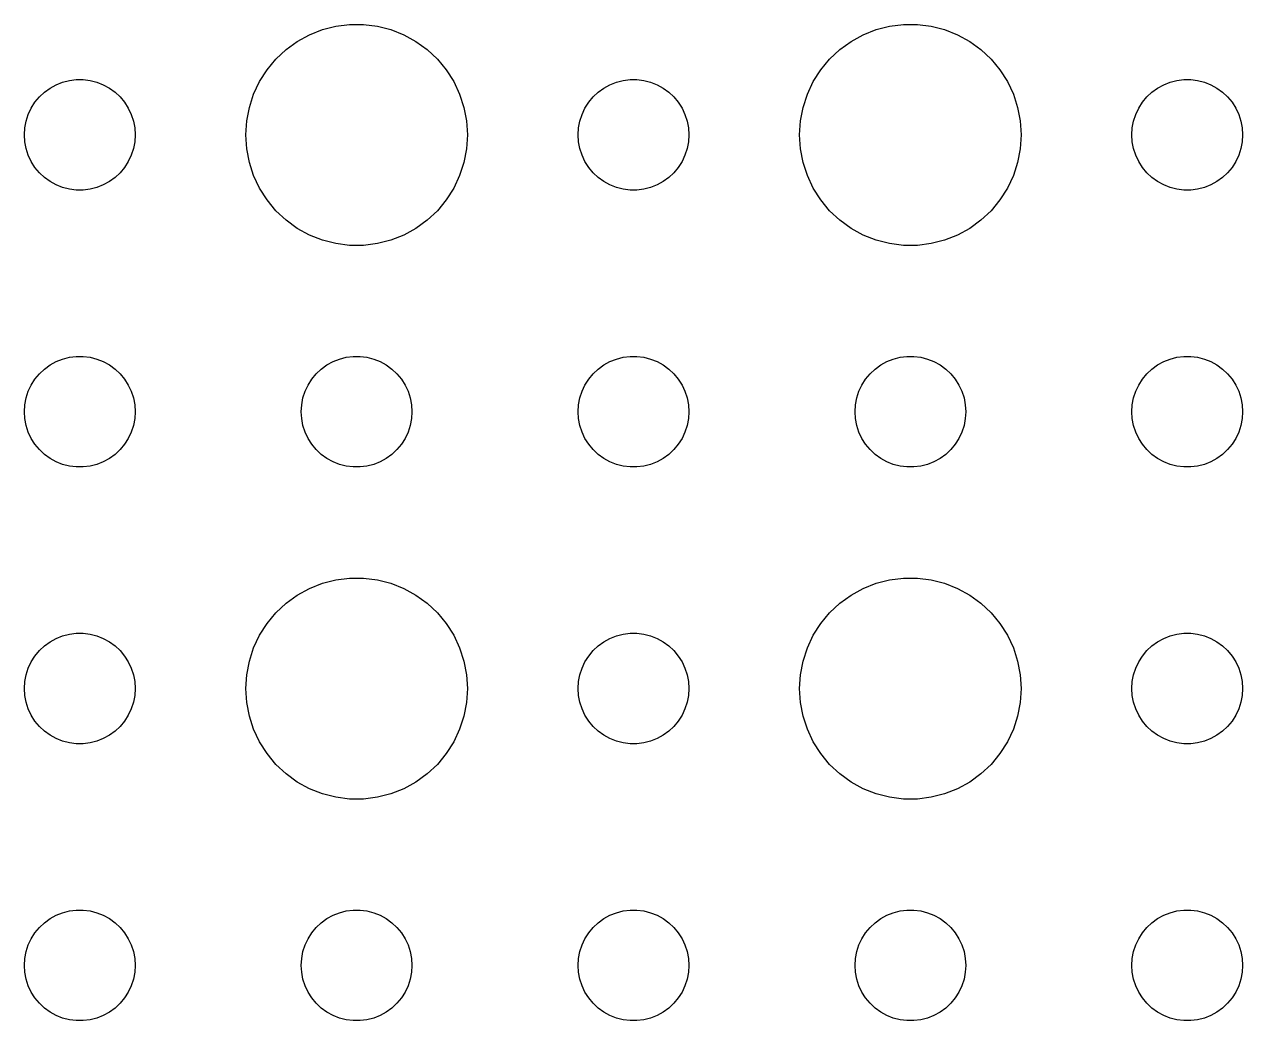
# Model space of a CAD drawing. Header units: metres. Extents: x -127 to 127, y -127 to 127.
# Drawn here: x 21 to 54, y -99 to -72.01 of the extents above; entities that cross this region are included whole.
import ezdxf

# ---------------------------------------------------------------- set-up
doc = ezdxf.new("R2010")
doc.units = ezdxf.units.M

msp = doc.modelspace()

# ---------------------------------------------------------------- linework, layer by layer
for p, q in [((28.7227, -72.2855), (29.0729, -72.1468)), ((29.0729, -72.1468), (29.4379, -72.0531)), ((29.4379, -72.0531), (29.8116, -72.0059)), ((29.8116, -72.0059), (30.1884, -72.0059)), ((30.1884, -72.0059), (30.5621, -72.0531)), ((30.5621, -72.0531), (30.927, -72.1468)), ((30.927, -72.1468), (31.2773, -72.2855)), ((43.7227, -72.2855), (44.0729, -72.1468)), ((44.0729, -72.1468), (44.4379, -72.0531)), ((44.4379, -72.0531), (44.8116, -72.0059)), ((44.8116, -72.0059), (45.1884, -72.0059)), ((45.1884, -72.0059), (45.5621, -72.0531)), ((45.5621, -72.0531), (45.927, -72.1468)), ((45.927, -72.1468), (46.2773, -72.2855)), ((28.0877, -72.6885), (28.3925, -72.467)), ((28.3925, -72.467), (28.7227, -72.2855)), ((31.2773, -72.2855), (31.6075, -72.467)), ((31.6075, -72.467), (31.9123, -72.6885)), ((43.0877, -72.6885), (43.3925, -72.467)), ((43.3925, -72.467), (43.7227, -72.2855)), ((46.2773, -72.2855), (46.6075, -72.467)), ((46.6075, -72.467), (46.9123, -72.6885)), ((27.8131, -72.9464), (28.0877, -72.6885)), ((31.9123, -72.6885), (32.1869, -72.9464)), ((42.8131, -72.9464), (43.0877, -72.6885)), ((46.9123, -72.6885), (47.1869, -72.9464)), ((27.3711, -73.5547), (27.5729, -73.2366)), ((27.5729, -73.2366), (27.8131, -72.9464)), ((32.1869, -72.9464), (32.427, -73.2366)), ((32.427, -73.2366), (32.6289, -73.5547)), ((42.3711, -73.5547), (42.5729, -73.2366)), ((42.5729, -73.2366), (42.8131, -72.9464)), ((47.1869, -72.9464), (47.427, -73.2366)), ((47.427, -73.2366), (47.6289, -73.5547)), ((21.8613, -73.6428), (22.0365, -73.5734)), ((22.0365, -73.5734), (22.2189, -73.5266)), ((22.2189, -73.5266), (22.4058, -73.503)), ((22.4058, -73.503), (22.5942, -73.503)), ((22.5942, -73.503), (22.7811, -73.5266)), ((22.7811, -73.5266), (22.9635, -73.5734)), ((22.9635, -73.5734), (23.1387, -73.6428)), ((27.2107, -73.8956), (27.3711, -73.5547)), ((32.6289, -73.5547), (32.7893, -73.8956)), ((36.8613, -73.6428), (37.0365, -73.5734)), ((37.0365, -73.5734), (37.2189, -73.5266)), ((37.2189, -73.5266), (37.4058, -73.503)), ((37.4058, -73.503), (37.5942, -73.503)), ((37.5942, -73.503), (37.7811, -73.5266)), ((37.7811, -73.5266), (37.9635, -73.5734)), ((37.9635, -73.5734), (38.1387, -73.6428)), ((42.2107, -73.8956), (42.3711, -73.5547)), ((47.6289, -73.5547), (47.7893, -73.8956)), ((51.8613, -73.6428), (52.0365, -73.5734)), ((52.0365, -73.5734), (52.2189, -73.5266)), ((52.2189, -73.5266), (52.4058, -73.503)), ((52.4058, -73.503), (52.5942, -73.503)), ((52.5942, -73.503), (52.7811, -73.5266)), ((52.7811, -73.5266), (52.9635, -73.5734)), ((52.9635, -73.5734), (53.1387, -73.6428)), ((21.4065, -73.9732), (21.5439, -73.8442)), ((21.5439, -73.8442), (21.6963, -73.7335)), ((21.6963, -73.7335), (21.8613, -73.6428)), ((23.1387, -73.6428), (23.3037, -73.7335)), ((23.3037, -73.7335), (23.4561, -73.8442)), ((23.4561, -73.8442), (23.5934, -73.9732)), ((27.0942, -74.2539), (27.2107, -73.8956)), ((32.7893, -73.8956), (32.9057, -74.2539)), ((36.4065, -73.9732), (36.5439, -73.8442)), ((36.5439, -73.8442), (36.6963, -73.7335)), ((36.6963, -73.7335), (36.8613, -73.6428)), ((38.1387, -73.6428), (38.3037, -73.7335)), ((38.3037, -73.7335), (38.4561, -73.8442)), ((38.4561, -73.8442), (38.5934, -73.9732)), ((42.0942, -74.2539), (42.2107, -73.8956)), ((47.7893, -73.8956), (47.9057, -74.2539)), ((51.4065, -73.9732), (51.5439, -73.8442)), ((51.5439, -73.8442), (51.6963, -73.7335)), ((51.6963, -73.7335), (51.8613, -73.6428)), ((53.1387, -73.6428), (53.3037, -73.7335)), ((53.3037, -73.7335), (53.4561, -73.8442)), ((53.4561, -73.8442), (53.5934, -73.9732)), ((21.1855, -74.2774), (21.2865, -74.1183)), ((21.2865, -74.1183), (21.4065, -73.9732)), ((23.5934, -73.9732), (23.7135, -74.1183)), ((23.7135, -74.1183), (23.8145, -74.2774)), ((36.1855, -74.2774), (36.2865, -74.1183)), ((36.2865, -74.1183), (36.4065, -73.9732)), ((38.5934, -73.9732), (38.7135, -74.1183)), ((38.7135, -74.1183), (38.8145, -74.2774)), ((51.1855, -74.2774), (51.2865, -74.1183)), ((51.2865, -74.1183), (51.4065, -73.9732)), ((53.5934, -73.9732), (53.7135, -74.1183)), ((53.7135, -74.1183), (53.8145, -74.2774)), ((21.0471, -74.627), (21.1053, -74.4478)), ((21.1053, -74.4478), (21.1855, -74.2774)), ((23.8145, -74.2774), (23.8947, -74.4478)), ((23.8947, -74.4478), (23.9529, -74.627)), ((27.0237, -74.624), (27.0942, -74.2539)), ((32.9057, -74.2539), (32.9763, -74.624)), ((36.0471, -74.627), (36.1053, -74.4478)), ((36.1053, -74.4478), (36.1855, -74.2774)), ((38.8145, -74.2774), (38.8947, -74.4478)), ((38.8947, -74.4478), (38.9529, -74.627)), ((42.0237, -74.624), (42.0942, -74.2539)), ((47.9057, -74.2539), (47.9763, -74.624)), ((51.0471, -74.627), (51.1053, -74.4478)), ((51.1053, -74.4478), (51.1855, -74.2774)), ((53.8145, -74.2774), (53.8947, -74.4478)), ((53.8947, -74.4478), (53.9529, -74.627)), ((21, -75), (21.0118, -74.812)), ((21.0118, -74.812), (21.0471, -74.627)), ((23.9529, -74.627), (23.9882, -74.812)), ((23.9882, -74.812), (24, -75)), ((27, -75), (27.0237, -74.624)), ((32.9763, -74.624), (33, -75)), ((36, -75), (36.0118, -74.812)), ((36.0118, -74.812), (36.0471, -74.627)), ((38.9529, -74.627), (38.9882, -74.812)), ((38.9882, -74.812), (39, -75)), ((42, -75), (42.0237, -74.624)), ((47.9763, -74.624), (48, -75)), ((51, -75), (51.0118, -74.812)), ((51.0118, -74.812), (51.0471, -74.627)), ((53.9529, -74.627), (53.9882, -74.812)), ((53.9882, -74.812), (54, -75)), ((21.0118, -75.188), (21, -75)), ((21.0471, -75.373), (21.0118, -75.188)), ((23.9882, -75.188), (23.9529, -75.373)), ((24, -75), (23.9882, -75.188)), ((27.0237, -75.376), (27, -75)), ((33, -75), (32.9763, -75.376)), ((36.0118, -75.188), (36, -75)), ((36.0471, -75.373), (36.0118, -75.188)), ((38.9882, -75.188), (38.9529, -75.373)), ((39, -75), (38.9882, -75.188)), ((42.0237, -75.376), (42, -75)), ((48, -75), (47.9763, -75.376)), ((51.0118, -75.188), (51, -75)), ((51.0471, -75.373), (51.0118, -75.188)), ((53.9882, -75.188), (53.9529, -75.373)), ((54, -75), (53.9882, -75.188)), ((21.1053, -75.5522), (21.0471, -75.373)), ((21.1855, -75.7226), (21.1053, -75.5522)), ((23.8947, -75.5522), (23.8145, -75.7226)), ((23.9529, -75.373), (23.8947, -75.5522)), ((27.0942, -75.7461), (27.0237, -75.376)), ((32.9763, -75.376), (32.9057, -75.7461)), ((36.1053, -75.5522), (36.0471, -75.373)), ((36.1855, -75.7226), (36.1053, -75.5522)), ((38.8947, -75.5522), (38.8145, -75.7226)), ((38.9529, -75.373), (38.8947, -75.5522)), ((42.0942, -75.7461), (42.0237, -75.376)), ((47.9763, -75.376), (47.9057, -75.7461)), ((51.1053, -75.5522), (51.0471, -75.373)), ((51.1855, -75.7226), (51.1053, -75.5522)), ((53.8947, -75.5522), (53.8145, -75.7226)), ((53.9529, -75.373), (53.8947, -75.5522)), ((21.2865, -75.8817), (21.1855, -75.7226)), ((21.4065, -76.0268), (21.2865, -75.8817)), ((23.7135, -75.8817), (23.5934, -76.0268)), ((23.8145, -75.7226), (23.7135, -75.8817)), ((27.2107, -76.1044), (27.0942, -75.7461)), ((32.9057, -75.7461), (32.7893, -76.1044)), ((36.2865, -75.8817), (36.1855, -75.7226)), ((36.4065, -76.0268), (36.2865, -75.8817)), ((38.7135, -75.8817), (38.5934, -76.0268)), ((38.8145, -75.7226), (38.7135, -75.8817)), ((42.2107, -76.1044), (42.0942, -75.7461)), ((47.9057, -75.7461), (47.7893, -76.1044)), ((51.2865, -75.8817), (51.1855, -75.7226)), ((51.4065, -76.0268), (51.2865, -75.8817)), ((53.7135, -75.8817), (53.5934, -76.0268)), ((53.8145, -75.7226), (53.7135, -75.8817)), ((21.5439, -76.1558), (21.4065, -76.0268)), ((21.6963, -76.2665), (21.5439, -76.1558)), ((23.4561, -76.1558), (23.3037, -76.2665)), ((23.5934, -76.0268), (23.4561, -76.1558)), ((27.3711, -76.4453), (27.2107, -76.1044)), ((32.7893, -76.1044), (32.6289, -76.4453)), ((36.5439, -76.1558), (36.4065, -76.0268)), ((36.6963, -76.2665), (36.5439, -76.1558)), ((38.4561, -76.1558), (38.3037, -76.2665)), ((38.5934, -76.0268), (38.4561, -76.1558)), ((42.3711, -76.4453), (42.2107, -76.1044)), ((47.7893, -76.1044), (47.6289, -76.4453)), ((51.5439, -76.1558), (51.4065, -76.0268)), ((51.6963, -76.2665), (51.5439, -76.1558)), ((53.4561, -76.1558), (53.3037, -76.2665)), ((53.5934, -76.0268), (53.4561, -76.1558)), ((21.8613, -76.3572), (21.6963, -76.2665)), ((22.0365, -76.4266), (21.8613, -76.3572)), ((22.2189, -76.4734), (22.0365, -76.4266)), ((22.4058, -76.497), (22.2189, -76.4734)), ((22.5942, -76.497), (22.4058, -76.497)), ((22.7811, -76.4734), (22.5942, -76.497)), ((22.9635, -76.4266), (22.7811, -76.4734)), ((23.1387, -76.3572), (22.9635, -76.4266)), ((23.3037, -76.2665), (23.1387, -76.3572)), ((27.5729, -76.7634), (27.3711, -76.4453)), ((32.6289, -76.4453), (32.427, -76.7634)), ((36.8613, -76.3572), (36.6963, -76.2665)), ((37.0365, -76.4266), (36.8613, -76.3572)), ((37.2189, -76.4734), (37.0365, -76.4266)), ((37.4058, -76.497), (37.2189, -76.4734)), ((37.5942, -76.497), (37.4058, -76.497)), ((37.7811, -76.4734), (37.5942, -76.497)), ((37.9635, -76.4266), (37.7811, -76.4734)), ((38.1387, -76.3572), (37.9635, -76.4266)), ((38.3037, -76.2665), (38.1387, -76.3572)), ((42.5729, -76.7634), (42.3711, -76.4453)), ((47.6289, -76.4453), (47.427, -76.7634)), ((51.8613, -76.3572), (51.6963, -76.2665)), ((52.0365, -76.4266), (51.8613, -76.3572)), ((52.2189, -76.4734), (52.0365, -76.4266)), ((52.4058, -76.497), (52.2189, -76.4734)), ((52.5942, -76.497), (52.4058, -76.497)), ((52.7811, -76.4734), (52.5942, -76.497)), ((52.9635, -76.4266), (52.7811, -76.4734)), ((53.1387, -76.3572), (52.9635, -76.4266)), ((53.3037, -76.2665), (53.1387, -76.3572)), ((27.8131, -77.0536), (27.5729, -76.7634)), ((32.427, -76.7634), (32.1869, -77.0536)), ((42.8131, -77.0536), (42.5729, -76.7634)), ((47.427, -76.7634), (47.1869, -77.0536)), ((28.0877, -77.3115), (27.8131, -77.0536)), ((32.1869, -77.0536), (31.9123, -77.3115)), ((43.0877, -77.3115), (42.8131, -77.0536)), ((47.1869, -77.0536), (46.9123, -77.3115)), ((28.3925, -77.533), (28.0877, -77.3115)), ((28.7227, -77.7145), (28.3925, -77.533)), ((31.6075, -77.533), (31.2773, -77.7145)), ((31.9123, -77.3115), (31.6075, -77.533)), ((43.3925, -77.533), (43.0877, -77.3115)), ((43.7227, -77.7145), (43.3925, -77.533)), ((46.6075, -77.533), (46.2773, -77.7145)), ((46.9123, -77.3115), (46.6075, -77.533)), ((29.0729, -77.8532), (28.7227, -77.7145)), ((29.4379, -77.9469), (29.0729, -77.8532)), ((30.927, -77.8532), (30.5621, -77.9469)), ((31.2773, -77.7145), (30.927, -77.8532)), ((44.0729, -77.8532), (43.7227, -77.7145)), ((44.4379, -77.9469), (44.0729, -77.8532)), ((45.927, -77.8532), (45.5621, -77.9469)), ((46.2773, -77.7145), (45.927, -77.8532)), ((29.8116, -77.9941), (29.4379, -77.9469)), ((30.1884, -77.9941), (29.8116, -77.9941)), ((30.5621, -77.9469), (30.1884, -77.9941)), ((44.8116, -77.9941), (44.4379, -77.9469)), ((45.1884, -77.9941), (44.8116, -77.9941)), ((45.5621, -77.9469), (45.1884, -77.9941)), ((21.6963, -81.2335), (21.8613, -81.1428)), ((21.8613, -81.1428), (22.0365, -81.0734)), ((22.0365, -81.0734), (22.2189, -81.0266)), ((22.2189, -81.0266), (22.4058, -81.003)), ((22.4058, -81.003), (22.5942, -81.003)), ((22.5942, -81.003), (22.7811, -81.0266)), ((22.7811, -81.0266), (22.9635, -81.0734)), ((22.9635, -81.0734), (23.1387, -81.1428)), ((23.1387, -81.1428), (23.3037, -81.2335)), ((29.1963, -81.2335), (29.3613, -81.1428)), ((29.3613, -81.1428), (29.5365, -81.0734)), ((29.5365, -81.0734), (29.7189, -81.0266)), ((29.7189, -81.0266), (29.9058, -81.003)), ((29.9058, -81.003), (30.0942, -81.003)), ((30.0942, -81.003), (30.2811, -81.0266)), ((30.2811, -81.0266), (30.4635, -81.0734)), ((30.4635, -81.0734), (30.6387, -81.1428)), ((30.6387, -81.1428), (30.8037, -81.2335)), ((36.6963, -81.2335), (36.8613, -81.1428)), ((36.8613, -81.1428), (37.0365, -81.0734)), ((37.0365, -81.0734), (37.2189, -81.0266)), ((37.2189, -81.0266), (37.4058, -81.003)), ((37.4058, -81.003), (37.5942, -81.003)), ((37.5942, -81.003), (37.7811, -81.0266)), ((37.7811, -81.0266), (37.9635, -81.0734)), ((37.9635, -81.0734), (38.1387, -81.1428)), ((38.1387, -81.1428), (38.3037, -81.2335)), ((44.1963, -81.2335), (44.3613, -81.1428)), ((44.3613, -81.1428), (44.5365, -81.0734)), ((44.5365, -81.0734), (44.7189, -81.0266)), ((44.7189, -81.0266), (44.9058, -81.003)), ((44.9058, -81.003), (45.0942, -81.003)), ((45.0942, -81.003), (45.2811, -81.0266)), ((45.2811, -81.0266), (45.4635, -81.0734)), ((45.4635, -81.0734), (45.6387, -81.1428)), ((45.6387, -81.1428), (45.8037, -81.2335)), ((51.6963, -81.2335), (51.8613, -81.1428)), ((51.8613, -81.1428), (52.0365, -81.0734)), ((52.0365, -81.0734), (52.2189, -81.0266)), ((52.2189, -81.0266), (52.4058, -81.003)), ((52.4058, -81.003), (52.5942, -81.003)), ((52.5942, -81.003), (52.7811, -81.0266)), ((52.7811, -81.0266), (52.9635, -81.0734)), ((52.9635, -81.0734), (53.1387, -81.1428)), ((53.1387, -81.1428), (53.3037, -81.2335)), ((21.2865, -81.6183), (21.4065, -81.4732)), ((21.4065, -81.4732), (21.5439, -81.3442)), ((21.5439, -81.3442), (21.6963, -81.2335)), ((23.3037, -81.2335), (23.4561, -81.3442)), ((23.4561, -81.3442), (23.5934, -81.4732)), ((23.5934, -81.4732), (23.7135, -81.6183)), ((28.7865, -81.6183), (28.9065, -81.4732)), ((28.9065, -81.4732), (29.0439, -81.3442)), ((29.0439, -81.3442), (29.1963, -81.2335)), ((30.8037, -81.2335), (30.9561, -81.3442)), ((30.9561, -81.3442), (31.0934, -81.4732)), ((31.0934, -81.4732), (31.2135, -81.6183)), ((36.2865, -81.6183), (36.4065, -81.4732)), ((36.4065, -81.4732), (36.5439, -81.3442)), ((36.5439, -81.3442), (36.6963, -81.2335)), ((38.3037, -81.2335), (38.4561, -81.3442)), ((38.4561, -81.3442), (38.5934, -81.4732)), ((38.5934, -81.4732), (38.7135, -81.6183)), ((43.7865, -81.6183), (43.9065, -81.4732)), ((43.9065, -81.4732), (44.0439, -81.3442)), ((44.0439, -81.3442), (44.1963, -81.2335)), ((45.8037, -81.2335), (45.9561, -81.3442)), ((45.9561, -81.3442), (46.0934, -81.4732)), ((46.0934, -81.4732), (46.2135, -81.6183)), ((51.2865, -81.6183), (51.4065, -81.4732)), ((51.4065, -81.4732), (51.5439, -81.3442)), ((51.5439, -81.3442), (51.6963, -81.2335)), ((53.3037, -81.2335), (53.4561, -81.3442)), ((53.4561, -81.3442), (53.5934, -81.4732)), ((53.5934, -81.4732), (53.7135, -81.6183)), ((21.1053, -81.9478), (21.1855, -81.7774)), ((21.1855, -81.7774), (21.2865, -81.6183)), ((23.7135, -81.6183), (23.8145, -81.7774)), ((23.8145, -81.7774), (23.8947, -81.9478)), ((28.6053, -81.9478), (28.6855, -81.7774)), ((28.6855, -81.7774), (28.7865, -81.6183)), ((31.2135, -81.6183), (31.3145, -81.7774)), ((31.3145, -81.7774), (31.3947, -81.9478)), ((36.1053, -81.9478), (36.1855, -81.7774)), ((36.1855, -81.7774), (36.2865, -81.6183)), ((38.7135, -81.6183), (38.8145, -81.7774)), ((38.8145, -81.7774), (38.8947, -81.9478)), ((43.6053, -81.9478), (43.6855, -81.7774)), ((43.6855, -81.7774), (43.7865, -81.6183)), ((46.2135, -81.6183), (46.3145, -81.7774)), ((46.3145, -81.7774), (46.3947, -81.9478)), ((51.1053, -81.9478), (51.1855, -81.7774)), ((51.1855, -81.7774), (51.2865, -81.6183)), ((53.7135, -81.6183), (53.8145, -81.7774)), ((53.8145, -81.7774), (53.8947, -81.9478)), ((21.0118, -82.312), (21.0471, -82.127)), ((21.0471, -82.127), (21.1053, -81.9478)), ((23.8947, -81.9478), (23.9529, -82.127)), ((23.9529, -82.127), (23.9882, -82.312)), ((28.5118, -82.312), (28.5471, -82.127)), ((28.5471, -82.127), (28.6053, -81.9478)), ((31.3947, -81.9478), (31.4529, -82.127)), ((31.4529, -82.127), (31.4882, -82.312)), ((36.0118, -82.312), (36.0471, -82.127)), ((36.0471, -82.127), (36.1053, -81.9478)), ((38.8947, -81.9478), (38.9529, -82.127)), ((38.9529, -82.127), (38.9882, -82.312)), ((43.5118, -82.312), (43.5471, -82.127)), ((43.5471, -82.127), (43.6053, -81.9478)), ((46.3947, -81.9478), (46.4529, -82.127)), ((46.4529, -82.127), (46.4882, -82.312)), ((51.0118, -82.312), (51.0471, -82.127)), ((51.0471, -82.127), (51.1053, -81.9478)), ((53.8947, -81.9478), (53.9529, -82.127)), ((53.9529, -82.127), (53.9882, -82.312)), ((21, -82.5), (21.0118, -82.312)), ((21.0118, -82.688), (21, -82.5)), ((23.9882, -82.312), (24, -82.5)), ((24, -82.5), (23.9882, -82.688)), ((28.5, -82.5), (28.5118, -82.312)), ((28.5118, -82.688), (28.5, -82.5)), ((31.4882, -82.312), (31.5, -82.5)), ((31.5, -82.5), (31.4882, -82.688)), ((36, -82.5), (36.0118, -82.312)), ((36.0118, -82.688), (36, -82.5)), ((38.9882, -82.312), (39, -82.5)), ((39, -82.5), (38.9882, -82.688)), ((43.5, -82.5), (43.5118, -82.312)), ((43.5118, -82.688), (43.5, -82.5)), ((46.4882, -82.312), (46.5, -82.5)), ((46.5, -82.5), (46.4882, -82.688)), ((51, -82.5), (51.0118, -82.312)), ((51.0118, -82.688), (51, -82.5)), ((53.9882, -82.312), (54, -82.5)), ((54, -82.5), (53.9882, -82.688)), ((21.0471, -82.873), (21.0118, -82.688)), ((23.9882, -82.688), (23.9529, -82.873)), ((28.5471, -82.873), (28.5118, -82.688)), ((31.4882, -82.688), (31.4529, -82.873)), ((36.0471, -82.873), (36.0118, -82.688)), ((38.9882, -82.688), (38.9529, -82.873)), ((43.5471, -82.873), (43.5118, -82.688)), ((46.4882, -82.688), (46.4529, -82.873)), ((51.0471, -82.873), (51.0118, -82.688)), ((53.9882, -82.688), (53.9529, -82.873)), ((21.1053, -83.0522), (21.0471, -82.873)), ((21.1855, -83.2226), (21.1053, -83.0522)), ((23.8947, -83.0522), (23.8145, -83.2226)), ((23.9529, -82.873), (23.8947, -83.0522)), ((28.6053, -83.0522), (28.5471, -82.873)), ((28.6855, -83.2226), (28.6053, -83.0522)), ((31.3947, -83.0522), (31.3145, -83.2226)), ((31.4529, -82.873), (31.3947, -83.0522)), ((36.1053, -83.0522), (36.0471, -82.873)), ((36.1855, -83.2226), (36.1053, -83.0522)), ((38.8947, -83.0522), (38.8145, -83.2226)), ((38.9529, -82.873), (38.8947, -83.0522)), ((43.6053, -83.0522), (43.5471, -82.873)), ((43.6855, -83.2226), (43.6053, -83.0522)), ((46.3947, -83.0522), (46.3145, -83.2226)), ((46.4529, -82.873), (46.3947, -83.0522)), ((51.1053, -83.0522), (51.0471, -82.873)), ((51.1855, -83.2226), (51.1053, -83.0522)), ((53.8947, -83.0522), (53.8145, -83.2226)), ((53.9529, -82.873), (53.8947, -83.0522)), ((21.2865, -83.3817), (21.1855, -83.2226)), ((21.4065, -83.5268), (21.2865, -83.3817)), ((23.7135, -83.3817), (23.5934, -83.5268)), ((23.8145, -83.2226), (23.7135, -83.3817)), ((28.7865, -83.3817), (28.6855, -83.2226)), ((28.9065, -83.5268), (28.7865, -83.3817)), ((31.2135, -83.3817), (31.0934, -83.5268)), ((31.3145, -83.2226), (31.2135, -83.3817)), ((36.2865, -83.3817), (36.1855, -83.2226)), ((36.4065, -83.5268), (36.2865, -83.3817)), ((38.7135, -83.3817), (38.5934, -83.5268)), ((38.8145, -83.2226), (38.7135, -83.3817)), ((43.7865, -83.3817), (43.6855, -83.2226)), ((43.9065, -83.5268), (43.7865, -83.3817)), ((46.2135, -83.3817), (46.0934, -83.5268)), ((46.3145, -83.2226), (46.2135, -83.3817)), ((51.2865, -83.3817), (51.1855, -83.2226)), ((51.4065, -83.5268), (51.2865, -83.3817)), ((53.7135, -83.3817), (53.5934, -83.5268)), ((53.8145, -83.2226), (53.7135, -83.3817)), ((21.5439, -83.6558), (21.4065, -83.5268)), ((21.6963, -83.7665), (21.5439, -83.6558)), ((21.8613, -83.8572), (21.6963, -83.7665)), ((23.3037, -83.7665), (23.1387, -83.8572)), ((23.4561, -83.6558), (23.3037, -83.7665)), ((23.5934, -83.5268), (23.4561, -83.6558)), ((29.0439, -83.6558), (28.9065, -83.5268)), ((29.1963, -83.7665), (29.0439, -83.6558)), ((29.3613, -83.8572), (29.1963, -83.7665)), ((30.8037, -83.7665), (30.6387, -83.8572)), ((30.9561, -83.6558), (30.8037, -83.7665)), ((31.0934, -83.5268), (30.9561, -83.6558)), ((36.5439, -83.6558), (36.4065, -83.5268)), ((36.6963, -83.7665), (36.5439, -83.6558)), ((36.8613, -83.8572), (36.6963, -83.7665)), ((38.3037, -83.7665), (38.1387, -83.8572)), ((38.4561, -83.6558), (38.3037, -83.7665)), ((38.5934, -83.5268), (38.4561, -83.6558)), ((44.0439, -83.6558), (43.9065, -83.5268)), ((44.1963, -83.7665), (44.0439, -83.6558)), ((44.3613, -83.8572), (44.1963, -83.7665)), ((45.8037, -83.7665), (45.6387, -83.8572)), ((45.9561, -83.6558), (45.8037, -83.7665)), ((46.0934, -83.5268), (45.9561, -83.6558)), ((51.5439, -83.6558), (51.4065, -83.5268)), ((51.6963, -83.7665), (51.5439, -83.6558)), ((51.8613, -83.8572), (51.6963, -83.7665)), ((53.3037, -83.7665), (53.1387, -83.8572)), ((53.4561, -83.6558), (53.3037, -83.7665)), ((53.5934, -83.5268), (53.4561, -83.6558)), ((22.0365, -83.9266), (21.8613, -83.8572)), ((22.2189, -83.9734), (22.0365, -83.9266)), ((22.4058, -83.997), (22.2189, -83.9734)), ((22.5942, -83.997), (22.4058, -83.997)), ((22.7811, -83.9734), (22.5942, -83.997)), ((22.9635, -83.9266), (22.7811, -83.9734)), ((23.1387, -83.8572), (22.9635, -83.9266)), ((29.5365, -83.9266), (29.3613, -83.8572)), ((29.7189, -83.9734), (29.5365, -83.9266)), ((29.9058, -83.997), (29.7189, -83.9734)), ((30.0942, -83.997), (29.9058, -83.997)), ((30.2811, -83.9734), (30.0942, -83.997)), ((30.4635, -83.9266), (30.2811, -83.9734)), ((30.6387, -83.8572), (30.4635, -83.9266)), ((37.0365, -83.9266), (36.8613, -83.8572)), ((37.2189, -83.9734), (37.0365, -83.9266)), ((37.4058, -83.997), (37.2189, -83.9734)), ((37.5942, -83.997), (37.4058, -83.997)), ((37.7811, -83.9734), (37.5942, -83.997)), ((37.9635, -83.9266), (37.7811, -83.9734)), ((38.1387, -83.8572), (37.9635, -83.9266)), ((44.5365, -83.9266), (44.3613, -83.8572)), ((44.7189, -83.9734), (44.5365, -83.9266)), ((44.9058, -83.997), (44.7189, -83.9734)), ((45.0942, -83.997), (44.9058, -83.997)), ((45.2811, -83.9734), (45.0942, -83.997)), ((45.4635, -83.9266), (45.2811, -83.9734)), ((45.6387, -83.8572), (45.4635, -83.9266)), ((52.0365, -83.9266), (51.8613, -83.8572)), ((52.2189, -83.9734), (52.0365, -83.9266)), ((52.4058, -83.997), (52.2189, -83.9734)), ((52.5942, -83.997), (52.4058, -83.997)), ((52.7811, -83.9734), (52.5942, -83.997)), ((52.9635, -83.9266), (52.7811, -83.9734)), ((53.1387, -83.8572), (52.9635, -83.9266)), ((29.0729, -87.1468), (29.4379, -87.0531)), ((29.4379, -87.0531), (29.8116, -87.0059)), ((29.8116, -87.0059), (30.1884, -87.0059)), ((30.1884, -87.0059), (30.5621, -87.0531)), ((30.5621, -87.0531), (30.927, -87.1468)), ((44.0729, -87.1468), (44.4379, -87.0531)), ((44.4379, -87.0531), (44.8116, -87.0059)), ((44.8116, -87.0059), (45.1884, -87.0059)), ((45.1884, -87.0059), (45.5621, -87.0531)), ((45.5621, -87.0531), (45.927, -87.1468)), ((28.3925, -87.467), (28.7227, -87.2855)), ((28.7227, -87.2855), (29.0729, -87.1468)), ((30.927, -87.1468), (31.2773, -87.2855)), ((31.2773, -87.2855), (31.6075, -87.467)), ((43.3925, -87.467), (43.7227, -87.2855)), ((43.7227, -87.2855), (44.0729, -87.1468)), ((45.927, -87.1468), (46.2773, -87.2855)), ((46.2773, -87.2855), (46.6075, -87.467)), ((27.8131, -87.9464), (28.0877, -87.6885)), ((28.0877, -87.6885), (28.3925, -87.467)), ((31.6075, -87.467), (31.9123, -87.6885)), ((31.9123, -87.6885), (32.1869, -87.9464)), ((42.8131, -87.9464), (43.0877, -87.6885)), ((43.0877, -87.6885), (43.3925, -87.467)), ((46.6075, -87.467), (46.9123, -87.6885)), ((46.9123, -87.6885), (47.1869, -87.9464)), ((27.5729, -88.2366), (27.8131, -87.9464)), ((32.1869, -87.9464), (32.427, -88.2366)), ((42.5729, -88.2366), (42.8131, -87.9464)), ((47.1869, -87.9464), (47.427, -88.2366)), ((27.3711, -88.5547), (27.5729, -88.2366)), ((32.427, -88.2366), (32.6289, -88.5547)), ((42.3711, -88.5547), (42.5729, -88.2366)), ((47.427, -88.2366), (47.6289, -88.5547)), ((21.5439, -88.8442), (21.6963, -88.7335)), ((21.6963, -88.7335), (21.8613, -88.6428)), ((21.8613, -88.6428), (22.0365, -88.5734)), ((22.0365, -88.5734), (22.2189, -88.5266)), ((22.2189, -88.5266), (22.4058, -88.503)), ((22.4058, -88.503), (22.5942, -88.503)), ((22.5942, -88.503), (22.7811, -88.5266)), ((22.7811, -88.5266), (22.9635, -88.5734)), ((22.9635, -88.5734), (23.1387, -88.6428)), ((23.1387, -88.6428), (23.3037, -88.7335)), ((23.3037, -88.7335), (23.4561, -88.8442)), ((27.2107, -88.8956), (27.3711, -88.5547)), ((32.6289, -88.5547), (32.7893, -88.8956)), ((36.5439, -88.8442), (36.6963, -88.7335)), ((36.6963, -88.7335), (36.8613, -88.6428)), ((36.8613, -88.6428), (37.0365, -88.5734)), ((37.0365, -88.5734), (37.2189, -88.5266)), ((37.2189, -88.5266), (37.4058, -88.503)), ((37.4058, -88.503), (37.5942, -88.503)), ((37.5942, -88.503), (37.7811, -88.5266)), ((37.7811, -88.5266), (37.9635, -88.5734)), ((37.9635, -88.5734), (38.1387, -88.6428)), ((38.1387, -88.6428), (38.3037, -88.7335)), ((38.3037, -88.7335), (38.4561, -88.8442)), ((42.2107, -88.8956), (42.3711, -88.5547)), ((47.6289, -88.5547), (47.7893, -88.8956)), ((51.5439, -88.8442), (51.6963, -88.7335)), ((51.6963, -88.7335), (51.8613, -88.6428)), ((51.8613, -88.6428), (52.0365, -88.5734)), ((52.0365, -88.5734), (52.2189, -88.5266)), ((52.2189, -88.5266), (52.4058, -88.503)), ((52.4058, -88.503), (52.5942, -88.503)), ((52.5942, -88.503), (52.7811, -88.5266)), ((52.7811, -88.5266), (52.9635, -88.5734)), ((52.9635, -88.5734), (53.1387, -88.6428)), ((53.1387, -88.6428), (53.3037, -88.7335)), ((53.3037, -88.7335), (53.4561, -88.8442)), ((21.2865, -89.1183), (21.4065, -88.9732)), ((21.4065, -88.9732), (21.5439, -88.8442)), ((23.4561, -88.8442), (23.5934, -88.9732)), ((23.5934, -88.9732), (23.7135, -89.1183)), ((27.0942, -89.2539), (27.2107, -88.8956)), ((32.7893, -88.8956), (32.9057, -89.2539)), ((36.2865, -89.1183), (36.4065, -88.9732)), ((36.4065, -88.9732), (36.5439, -88.8442)), ((38.4561, -88.8442), (38.5934, -88.9732)), ((38.5934, -88.9732), (38.7135, -89.1183)), ((42.0942, -89.2539), (42.2107, -88.8956)), ((47.7893, -88.8956), (47.9057, -89.2539)), ((51.2865, -89.1183), (51.4065, -88.9732)), ((51.4065, -88.9732), (51.5439, -88.8442)), ((53.4561, -88.8442), (53.5934, -88.9732)), ((53.5934, -88.9732), (53.7135, -89.1183)), ((21.1053, -89.4478), (21.1855, -89.2774)), ((21.1855, -89.2774), (21.2865, -89.1183)), ((23.7135, -89.1183), (23.8145, -89.2774)), ((23.8145, -89.2774), (23.8947, -89.4478)), ((27.0237, -89.624), (27.0942, -89.2539)), ((32.9057, -89.2539), (32.9763, -89.624)), ((36.1053, -89.4478), (36.1855, -89.2774)), ((36.1855, -89.2774), (36.2865, -89.1183)), ((38.7135, -89.1183), (38.8145, -89.2774)), ((38.8145, -89.2774), (38.8947, -89.4478)), ((42.0237, -89.624), (42.0942, -89.2539)), ((47.9057, -89.2539), (47.9763, -89.624)), ((51.1053, -89.4478), (51.1855, -89.2774)), ((51.1855, -89.2774), (51.2865, -89.1183)), ((53.7135, -89.1183), (53.8145, -89.2774)), ((53.8145, -89.2774), (53.8947, -89.4478)), ((21.0118, -89.812), (21.0471, -89.627)), ((21.0471, -89.627), (21.1053, -89.4478)), ((23.8947, -89.4478), (23.9529, -89.627)), ((23.9529, -89.627), (23.9882, -89.812)), ((27, -90), (27.0237, -89.624)), ((32.9763, -89.624), (33, -90)), ((36.0118, -89.812), (36.0471, -89.627)), ((36.0471, -89.627), (36.1053, -89.4478)), ((38.8947, -89.4478), (38.9529, -89.627)), ((38.9529, -89.627), (38.9882, -89.812)), ((42, -90), (42.0237, -89.624)), ((47.9763, -89.624), (48, -90)), ((51.0118, -89.812), (51.0471, -89.627)), ((51.0471, -89.627), (51.1053, -89.4478)), ((53.8947, -89.4478), (53.9529, -89.627)), ((53.9529, -89.627), (53.9882, -89.812)), ((21, -90), (21.0118, -89.812)), ((21.0118, -90.188), (21, -90)), ((23.9882, -89.812), (24, -90)), ((24, -90), (23.9882, -90.188)), ((27.0237, -90.376), (27, -90)), ((33, -90), (32.9763, -90.376)), ((36, -90), (36.0118, -89.812)), ((36.0118, -90.188), (36, -90)), ((38.9882, -89.812), (39, -90)), ((39, -90), (38.9882, -90.188)), ((42.0237, -90.376), (42, -90)), ((48, -90), (47.9763, -90.376)), ((51, -90), (51.0118, -89.812)), ((51.0118, -90.188), (51, -90)), ((53.9882, -89.812), (54, -90)), ((54, -90), (53.9882, -90.188)), ((21.0471, -90.373), (21.0118, -90.188)), ((21.1053, -90.5522), (21.0471, -90.373)), ((23.9529, -90.373), (23.8947, -90.5522)), ((23.9882, -90.188), (23.9529, -90.373)), ((27.0942, -90.7461), (27.0237, -90.376)), ((32.9763, -90.376), (32.9057, -90.7461)), ((36.0471, -90.373), (36.0118, -90.188)), ((36.1053, -90.5522), (36.0471, -90.373)), ((38.9529, -90.373), (38.8947, -90.5522)), ((38.9882, -90.188), (38.9529, -90.373)), ((42.0942, -90.7461), (42.0237, -90.376)), ((47.9763, -90.376), (47.9057, -90.7461)), ((51.0471, -90.373), (51.0118, -90.188)), ((51.1053, -90.5522), (51.0471, -90.373)), ((53.9529, -90.373), (53.8947, -90.5522)), ((53.9882, -90.188), (53.9529, -90.373)), ((21.1855, -90.7226), (21.1053, -90.5522)), ((21.2865, -90.8817), (21.1855, -90.7226)), ((23.8145, -90.7226), (23.7135, -90.8817)), ((23.8947, -90.5522), (23.8145, -90.7226)), ((27.2107, -91.1044), (27.0942, -90.7461)), ((32.9057, -90.7461), (32.7893, -91.1044)), ((36.1855, -90.7226), (36.1053, -90.5522)), ((36.2865, -90.8817), (36.1855, -90.7226)), ((38.8145, -90.7226), (38.7135, -90.8817)), ((38.8947, -90.5522), (38.8145, -90.7226)), ((42.2107, -91.1044), (42.0942, -90.7461)), ((47.9057, -90.7461), (47.7893, -91.1044)), ((51.1855, -90.7226), (51.1053, -90.5522)), ((51.2865, -90.8817), (51.1855, -90.7226)), ((53.8145, -90.7226), (53.7135, -90.8817)), ((53.8947, -90.5522), (53.8145, -90.7226)), ((21.4065, -91.0268), (21.2865, -90.8817)), ((21.5439, -91.1558), (21.4065, -91.0268)), ((23.5934, -91.0268), (23.4561, -91.1558)), ((23.7135, -90.8817), (23.5934, -91.0268)), ((36.4065, -91.0268), (36.2865, -90.8817)), ((36.5439, -91.1558), (36.4065, -91.0268)), ((38.5934, -91.0268), (38.4561, -91.1558)), ((38.7135, -90.8817), (38.5934, -91.0268)), ((51.4065, -91.0268), (51.2865, -90.8817)), ((51.5439, -91.1558), (51.4065, -91.0268)), ((53.5934, -91.0268), (53.4561, -91.1558)), ((53.7135, -90.8817), (53.5934, -91.0268)), ((21.6963, -91.2665), (21.5439, -91.1558)), ((21.8613, -91.3572), (21.6963, -91.2665)), ((22.0365, -91.4266), (21.8613, -91.3572)), ((23.1387, -91.3572), (22.9635, -91.4266)), ((23.3037, -91.2665), (23.1387, -91.3572)), ((23.4561, -91.1558), (23.3037, -91.2665)), ((27.3711, -91.4453), (27.2107, -91.1044)), ((32.7893, -91.1044), (32.6289, -91.4453)), ((36.6963, -91.2665), (36.5439, -91.1558)), ((36.8613, -91.3572), (36.6963, -91.2665)), ((37.0365, -91.4266), (36.8613, -91.3572)), ((38.1387, -91.3572), (37.9635, -91.4266)), ((38.3037, -91.2665), (38.1387, -91.3572)), ((38.4561, -91.1558), (38.3037, -91.2665)), ((42.3711, -91.4453), (42.2107, -91.1044)), ((47.7893, -91.1044), (47.6289, -91.4453)), ((51.6963, -91.2665), (51.5439, -91.1558)), ((51.8613, -91.3572), (51.6963, -91.2665)), ((52.0365, -91.4266), (51.8613, -91.3572)), ((53.1387, -91.3572), (52.9635, -91.4266)), ((53.3037, -91.2665), (53.1387, -91.3572)), ((53.4561, -91.1558), (53.3037, -91.2665)), ((22.2189, -91.4734), (22.0365, -91.4266)), ((22.4058, -91.497), (22.2189, -91.4734)), ((22.5942, -91.497), (22.4058, -91.497)), ((22.7811, -91.4734), (22.5942, -91.497)), ((22.9635, -91.4266), (22.7811, -91.4734)), ((27.5729, -91.7634), (27.3711, -91.4453)), ((32.6289, -91.4453), (32.427, -91.7634)), ((37.2189, -91.4734), (37.0365, -91.4266)), ((37.4058, -91.497), (37.2189, -91.4734)), ((37.5942, -91.497), (37.4058, -91.497)), ((37.7811, -91.4734), (37.5942, -91.497)), ((37.9635, -91.4266), (37.7811, -91.4734)), ((42.5729, -91.7634), (42.3711, -91.4453)), ((47.6289, -91.4453), (47.427, -91.7634)), ((52.2189, -91.4734), (52.0365, -91.4266)), ((52.4058, -91.497), (52.2189, -91.4734)), ((52.5942, -91.497), (52.4058, -91.497)), ((52.7811, -91.4734), (52.5942, -91.497)), ((52.9635, -91.4266), (52.7811, -91.4734)), ((27.8131, -92.0536), (27.5729, -91.7634)), ((28.0877, -92.3115), (27.8131, -92.0536)), ((32.1869, -92.0536), (31.9123, -92.3115)), ((32.427, -91.7634), (32.1869, -92.0536)), ((42.8131, -92.0536), (42.5729, -91.7634)), ((43.0877, -92.3115), (42.8131, -92.0536)), ((47.1869, -92.0536), (46.9123, -92.3115)), ((47.427, -91.7634), (47.1869, -92.0536)), ((28.3925, -92.533), (28.0877, -92.3115)), ((31.9123, -92.3115), (31.6075, -92.533)), ((43.3925, -92.533), (43.0877, -92.3115)), ((46.9123, -92.3115), (46.6075, -92.533)), ((28.7227, -92.7145), (28.3925, -92.533)), ((29.0729, -92.8532), (28.7227, -92.7145)), ((31.2773, -92.7145), (30.927, -92.8532)), ((31.6075, -92.533), (31.2773, -92.7145)), ((43.7227, -92.7145), (43.3925, -92.533)), ((44.0729, -92.8532), (43.7227, -92.7145)), ((46.2773, -92.7145), (45.927, -92.8532)), ((46.6075, -92.533), (46.2773, -92.7145)), ((29.4379, -92.9469), (29.0729, -92.8532)), ((29.8116, -92.9941), (29.4379, -92.9469)), ((30.1884, -92.9941), (29.8116, -92.9941)), ((30.5621, -92.9469), (30.1884, -92.9941)), ((30.927, -92.8532), (30.5621, -92.9469)), ((44.4379, -92.9469), (44.0729, -92.8532)), ((44.8116, -92.9941), (44.4379, -92.9469)), ((45.1884, -92.9941), (44.8116, -92.9941)), ((45.5621, -92.9469), (45.1884, -92.9941)), ((45.927, -92.8532), (45.5621, -92.9469)), ((22.0365, -96.0734), (22.2189, -96.0266)), ((22.2189, -96.0266), (22.4058, -96.003)), ((22.4058, -96.003), (22.5942, -96.003)), ((22.5942, -96.003), (22.7811, -96.0266)), ((22.7811, -96.0266), (22.9635, -96.0734)), ((29.5365, -96.0734), (29.7189, -96.0266)), ((29.7189, -96.0266), (29.9058, -96.003)), ((29.9058, -96.003), (30.0942, -96.003)), ((30.0942, -96.003), (30.2811, -96.0266)), ((30.2811, -96.0266), (30.4635, -96.0734)), ((37.0365, -96.0734), (37.2189, -96.0266)), ((37.2189, -96.0266), (37.4058, -96.003)), ((37.4058, -96.003), (37.5942, -96.003)), ((37.5942, -96.003), (37.7811, -96.0266)), ((37.7811, -96.0266), (37.9635, -96.0734)), ((44.5365, -96.0734), (44.7189, -96.0266)), ((44.7189, -96.0266), (44.9058, -96.003)), ((44.9058, -96.003), (45.0942, -96.003)), ((45.0942, -96.003), (45.2811, -96.0266)), ((45.2811, -96.0266), (45.4635, -96.0734)), ((52.0365, -96.0734), (52.2189, -96.0266)), ((52.2189, -96.0266), (52.4058, -96.003)), ((52.4058, -96.003), (52.5942, -96.003)), ((52.5942, -96.003), (52.7811, -96.0266)), ((52.7811, -96.0266), (52.9635, -96.0734)), ((21.4065, -96.4732), (21.5439, -96.3442)), ((21.5439, -96.3442), (21.6963, -96.2335)), ((21.6963, -96.2335), (21.8613, -96.1428)), ((21.8613, -96.1428), (22.0365, -96.0734)), ((22.9635, -96.0734), (23.1387, -96.1428)), ((23.1387, -96.1428), (23.3037, -96.2335)), ((23.3037, -96.2335), (23.4561, -96.3442)), ((23.4561, -96.3442), (23.5934, -96.4732)), ((28.9065, -96.4732), (29.0439, -96.3442)), ((29.0439, -96.3442), (29.1963, -96.2335)), ((29.1963, -96.2335), (29.3613, -96.1428)), ((29.3613, -96.1428), (29.5365, -96.0734)), ((30.4635, -96.0734), (30.6387, -96.1428)), ((30.6387, -96.1428), (30.8037, -96.2335)), ((30.8037, -96.2335), (30.9561, -96.3442)), ((30.9561, -96.3442), (31.0934, -96.4732)), ((36.4065, -96.4732), (36.5439, -96.3442)), ((36.5439, -96.3442), (36.6963, -96.2335)), ((36.6963, -96.2335), (36.8613, -96.1428)), ((36.8613, -96.1428), (37.0365, -96.0734)), ((37.9635, -96.0734), (38.1387, -96.1428)), ((38.1387, -96.1428), (38.3037, -96.2335)), ((38.3037, -96.2335), (38.4561, -96.3442)), ((38.4561, -96.3442), (38.5934, -96.4732)), ((43.9065, -96.4732), (44.0439, -96.3442)), ((44.0439, -96.3442), (44.1963, -96.2335)), ((44.1963, -96.2335), (44.3613, -96.1428)), ((44.3613, -96.1428), (44.5365, -96.0734)), ((45.4635, -96.0734), (45.6387, -96.1428)), ((45.6387, -96.1428), (45.8037, -96.2335)), ((45.8037, -96.2335), (45.9561, -96.3442)), ((45.9561, -96.3442), (46.0934, -96.4732)), ((51.4065, -96.4732), (51.5439, -96.3442)), ((51.5439, -96.3442), (51.6963, -96.2335)), ((51.6963, -96.2335), (51.8613, -96.1428)), ((51.8613, -96.1428), (52.0365, -96.0734)), ((52.9635, -96.0734), (53.1387, -96.1428)), ((53.1387, -96.1428), (53.3037, -96.2335)), ((53.3037, -96.2335), (53.4561, -96.3442)), ((53.4561, -96.3442), (53.5934, -96.4732)), ((21.1855, -96.7774), (21.2865, -96.6183)), ((21.2865, -96.6183), (21.4065, -96.4732)), ((23.5934, -96.4732), (23.7135, -96.6183)), ((23.7135, -96.6183), (23.8145, -96.7774)), ((28.6855, -96.7774), (28.7865, -96.6183)), ((28.7865, -96.6183), (28.9065, -96.4732)), ((31.0934, -96.4732), (31.2135, -96.6183)), ((31.2135, -96.6183), (31.3145, -96.7774)), ((36.1855, -96.7774), (36.2865, -96.6183)), ((36.2865, -96.6183), (36.4065, -96.4732)), ((38.5934, -96.4732), (38.7135, -96.6183)), ((38.7135, -96.6183), (38.8145, -96.7774)), ((43.6855, -96.7774), (43.7865, -96.6183)), ((43.7865, -96.6183), (43.9065, -96.4732)), ((46.0934, -96.4732), (46.2135, -96.6183)), ((46.2135, -96.6183), (46.3145, -96.7774)), ((51.1855, -96.7774), (51.2865, -96.6183)), ((51.2865, -96.6183), (51.4065, -96.4732)), ((53.5934, -96.4732), (53.7135, -96.6183)), ((53.7135, -96.6183), (53.8145, -96.7774)), ((21.0471, -97.127), (21.1053, -96.9478)), ((21.1053, -96.9478), (21.1855, -96.7774)), ((23.8145, -96.7774), (23.8947, -96.9478)), ((23.8947, -96.9478), (23.9529, -97.127)), ((28.5471, -97.127), (28.6053, -96.9478)), ((28.6053, -96.9478), (28.6855, -96.7774)), ((31.3145, -96.7774), (31.3947, -96.9478)), ((31.3947, -96.9478), (31.4529, -97.127)), ((36.0471, -97.127), (36.1053, -96.9478)), ((36.1053, -96.9478), (36.1855, -96.7774)), ((38.8145, -96.7774), (38.8947, -96.9478)), ((38.8947, -96.9478), (38.9529, -97.127)), ((43.5471, -97.127), (43.6053, -96.9478)), ((43.6053, -96.9478), (43.6855, -96.7774)), ((46.3145, -96.7774), (46.3947, -96.9478)), ((46.3947, -96.9478), (46.4529, -97.127)), ((51.0471, -97.127), (51.1053, -96.9478)), ((51.1053, -96.9478), (51.1855, -96.7774)), ((53.8145, -96.7774), (53.8947, -96.9478)), ((53.8947, -96.9478), (53.9529, -97.127)), ((21, -97.5), (21.0118, -97.312)), ((21.0118, -97.312), (21.0471, -97.127)), ((23.9529, -97.127), (23.9882, -97.312)), ((23.9882, -97.312), (24, -97.5)), ((28.5, -97.5), (28.5118, -97.312)), ((28.5118, -97.312), (28.5471, -97.127)), ((31.4529, -97.127), (31.4882, -97.312)), ((31.4882, -97.312), (31.5, -97.5)), ((36, -97.5), (36.0118, -97.312)), ((36.0118, -97.312), (36.0471, -97.127)), ((38.9529, -97.127), (38.9882, -97.312)), ((38.9882, -97.312), (39, -97.5)), ((43.5, -97.5), (43.5118, -97.312)), ((43.5118, -97.312), (43.5471, -97.127)), ((46.4529, -97.127), (46.4882, -97.312)), ((46.4882, -97.312), (46.5, -97.5)), ((51, -97.5), (51.0118, -97.312)), ((51.0118, -97.312), (51.0471, -97.127)), ((53.9529, -97.127), (53.9882, -97.312)), ((53.9882, -97.312), (54, -97.5)), ((21.0118, -97.688), (21, -97.5)), ((24, -97.5), (23.9882, -97.688)), ((28.5118, -97.688), (28.5, -97.5)), ((31.5, -97.5), (31.4882, -97.688)), ((36.0118, -97.688), (36, -97.5)), ((39, -97.5), (38.9882, -97.688)), ((43.5118, -97.688), (43.5, -97.5)), ((46.5, -97.5), (46.4882, -97.688)), ((51.0118, -97.688), (51, -97.5)), ((54, -97.5), (53.9882, -97.688)), ((21.0471, -97.873), (21.0118, -97.688)), ((21.1053, -98.0522), (21.0471, -97.873)), ((23.9529, -97.873), (23.8947, -98.0522)), ((23.9882, -97.688), (23.9529, -97.873)), ((28.5471, -97.873), (28.5118, -97.688)), ((28.6053, -98.0522), (28.5471, -97.873)), ((31.4529, -97.873), (31.3947, -98.0522)), ((31.4882, -97.688), (31.4529, -97.873)), ((36.0471, -97.873), (36.0118, -97.688)), ((36.1053, -98.0522), (36.0471, -97.873)), ((38.9529, -97.873), (38.8947, -98.0522)), ((38.9882, -97.688), (38.9529, -97.873)), ((43.5471, -97.873), (43.5118, -97.688)), ((43.6053, -98.0522), (43.5471, -97.873)), ((46.4529, -97.873), (46.3947, -98.0522)), ((46.4882, -97.688), (46.4529, -97.873)), ((51.0471, -97.873), (51.0118, -97.688)), ((51.1053, -98.0522), (51.0471, -97.873)), ((53.9529, -97.873), (53.8947, -98.0522)), ((53.9882, -97.688), (53.9529, -97.873)), ((21.1855, -98.2226), (21.1053, -98.0522)), ((21.2865, -98.3817), (21.1855, -98.2226)), ((23.8145, -98.2226), (23.7135, -98.3817)), ((23.8947, -98.0522), (23.8145, -98.2226)), ((28.6855, -98.2226), (28.6053, -98.0522)), ((28.7865, -98.3817), (28.6855, -98.2226)), ((31.3145, -98.2226), (31.2135, -98.3817)), ((31.3947, -98.0522), (31.3145, -98.2226)), ((36.1855, -98.2226), (36.1053, -98.0522)), ((36.2865, -98.3817), (36.1855, -98.2226)), ((38.8145, -98.2226), (38.7135, -98.3817)), ((38.8947, -98.0522), (38.8145, -98.2226)), ((43.6855, -98.2226), (43.6053, -98.0522)), ((43.7865, -98.3817), (43.6855, -98.2226)), ((46.3145, -98.2226), (46.2135, -98.3817)), ((46.3947, -98.0522), (46.3145, -98.2226)), ((51.1855, -98.2226), (51.1053, -98.0522)), ((51.2865, -98.3817), (51.1855, -98.2226)), ((53.8145, -98.2226), (53.7135, -98.3817)), ((53.8947, -98.0522), (53.8145, -98.2226)), ((21.4065, -98.5268), (21.2865, -98.3817)), ((21.5439, -98.6558), (21.4065, -98.5268)), ((21.6963, -98.7665), (21.5439, -98.6558)), ((23.4561, -98.6558), (23.3037, -98.7665)), ((23.5934, -98.5268), (23.4561, -98.6558)), ((23.7135, -98.3817), (23.5934, -98.5268)), ((28.9065, -98.5268), (28.7865, -98.3817)), ((29.0439, -98.6558), (28.9065, -98.5268)), ((29.1963, -98.7665), (29.0439, -98.6558)), ((30.9561, -98.6558), (30.8037, -98.7665)), ((31.0934, -98.5268), (30.9561, -98.6558)), ((31.2135, -98.3817), (31.0934, -98.5268)), ((36.4065, -98.5268), (36.2865, -98.3817)), ((36.5439, -98.6558), (36.4065, -98.5268)), ((36.6963, -98.7665), (36.5439, -98.6558)), ((38.4561, -98.6558), (38.3037, -98.7665)), ((38.5934, -98.5268), (38.4561, -98.6558)), ((38.7135, -98.3817), (38.5934, -98.5268)), ((43.9065, -98.5268), (43.7865, -98.3817)), ((44.0439, -98.6558), (43.9065, -98.5268)), ((44.1963, -98.7665), (44.0439, -98.6558)), ((45.9561, -98.6558), (45.8037, -98.7665)), ((46.0934, -98.5268), (45.9561, -98.6558)), ((46.2135, -98.3817), (46.0934, -98.5268)), ((51.4065, -98.5268), (51.2865, -98.3817)), ((51.5439, -98.6558), (51.4065, -98.5268)), ((51.6963, -98.7665), (51.5439, -98.6558)), ((53.4561, -98.6558), (53.3037, -98.7665)), ((53.5934, -98.5268), (53.4561, -98.6558)), ((53.7135, -98.3817), (53.5934, -98.5268)), ((21.8613, -98.8572), (21.6963, -98.7665)), ((22.0365, -98.9266), (21.8613, -98.8572)), ((22.2189, -98.9734), (22.0365, -98.9266)), ((22.4058, -98.997), (22.2189, -98.9734)), ((22.5942, -98.997), (22.4058, -98.997)), ((22.7811, -98.9734), (22.5942, -98.997)), ((22.9635, -98.9266), (22.7811, -98.9734)), ((23.1387, -98.8572), (22.9635, -98.9266)), ((23.3037, -98.7665), (23.1387, -98.8572)), ((29.3613, -98.8572), (29.1963, -98.7665)), ((29.5365, -98.9266), (29.3613, -98.8572)), ((29.7189, -98.9734), (29.5365, -98.9266)), ((29.9058, -98.997), (29.7189, -98.9734)), ((30.0942, -98.997), (29.9058, -98.997)), ((30.2811, -98.9734), (30.0942, -98.997)), ((30.4635, -98.9266), (30.2811, -98.9734)), ((30.6387, -98.8572), (30.4635, -98.9266)), ((30.8037, -98.7665), (30.6387, -98.8572)), ((36.8613, -98.8572), (36.6963, -98.7665)), ((37.0365, -98.9266), (36.8613, -98.8572)), ((37.2189, -98.9734), (37.0365, -98.9266)), ((37.4058, -98.997), (37.2189, -98.9734)), ((37.5942, -98.997), (37.4058, -98.997)), ((37.7811, -98.9734), (37.5942, -98.997)), ((37.9635, -98.9266), (37.7811, -98.9734)), ((38.1387, -98.8572), (37.9635, -98.9266)), ((38.3037, -98.7665), (38.1387, -98.8572)), ((44.3613, -98.8572), (44.1963, -98.7665)), ((44.5365, -98.9266), (44.3613, -98.8572)), ((44.7189, -98.9734), (44.5365, -98.9266)), ((44.9058, -98.997), (44.7189, -98.9734)), ((45.0942, -98.997), (44.9058, -98.997)), ((45.2811, -98.9734), (45.0942, -98.997)), ((45.4635, -98.9266), (45.2811, -98.9734)), ((45.6387, -98.8572), (45.4635, -98.9266)), ((45.8037, -98.7665), (45.6387, -98.8572)), ((51.8613, -98.8572), (51.6963, -98.7665)), ((52.0365, -98.9266), (51.8613, -98.8572)), ((52.2189, -98.9734), (52.0365, -98.9266)), ((52.4058, -98.997), (52.2189, -98.9734)), ((52.5942, -98.997), (52.4058, -98.997)), ((52.7811, -98.9734), (52.5942, -98.997)), ((52.9635, -98.9266), (52.7811, -98.9734)), ((53.1387, -98.8572), (52.9635, -98.9266)), ((53.3037, -98.7665), (53.1387, -98.8572))]:
    msp.add_line(p, q)

doc.saveas('drawing.dxf')
